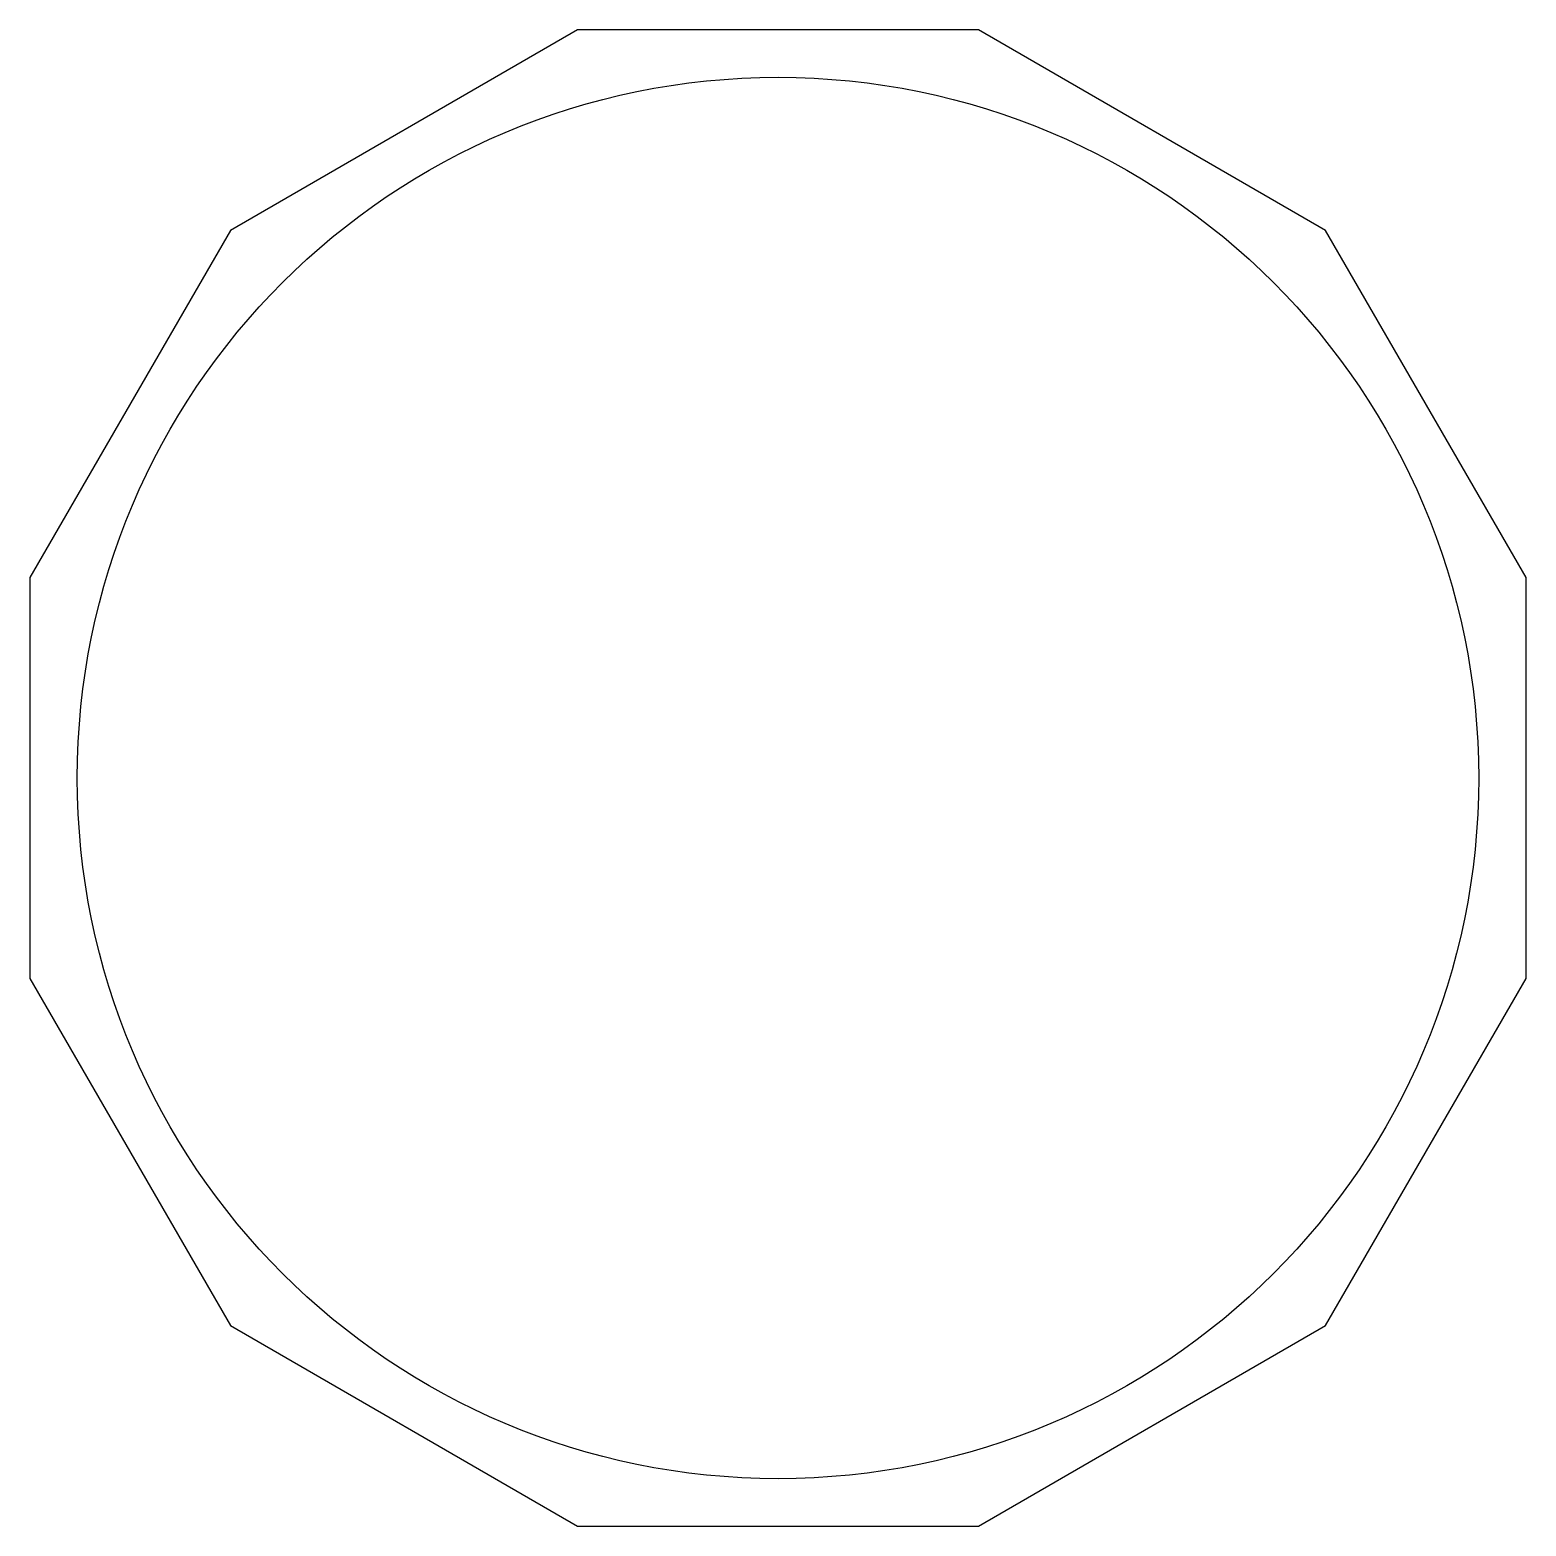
# Model space of a CAD drawing. Extents: x 107.9 to 189.1, y 64.4 to 145.6.
import ezdxf

# ---------------------------------------------------------------- set-up
doc = ezdxf.new("R2010")
doc.units = 0
doc.layers.add('View022', color=7, linetype='CONTINUOUS')

msp = doc.modelspace()

# ---------------------------------------------------------------- linework, layer by layer
at = {"layer": 'View022'}
for p, q in [((137.63, 145.569), (118.802, 134.698)), ((159.37, 145.569), (137.63, 145.569)), ((178.198, 134.698), (159.37, 145.569)), ((118.802, 134.698), (107.931, 115.87)), ((189.069, 115.87), (178.198, 134.698)), ((107.931, 115.87), (107.931, 94.1296)), ((189.069, 94.1296), (189.069, 115.87)), ((107.931, 94.1296), (118.802, 75.3015)), ((178.198, 75.3015), (189.069, 94.1296)), ((118.802, 75.3015), (137.63, 64.4311)), ((159.37, 64.4311), (178.198, 75.3015)), ((137.63, 64.4311), (159.37, 64.4311))]:
    msp.add_line(p, q, dxfattribs=at)
msp.add_circle((148.5, 105), 38, dxfattribs=at)

doc.saveas('drawing.dxf')
